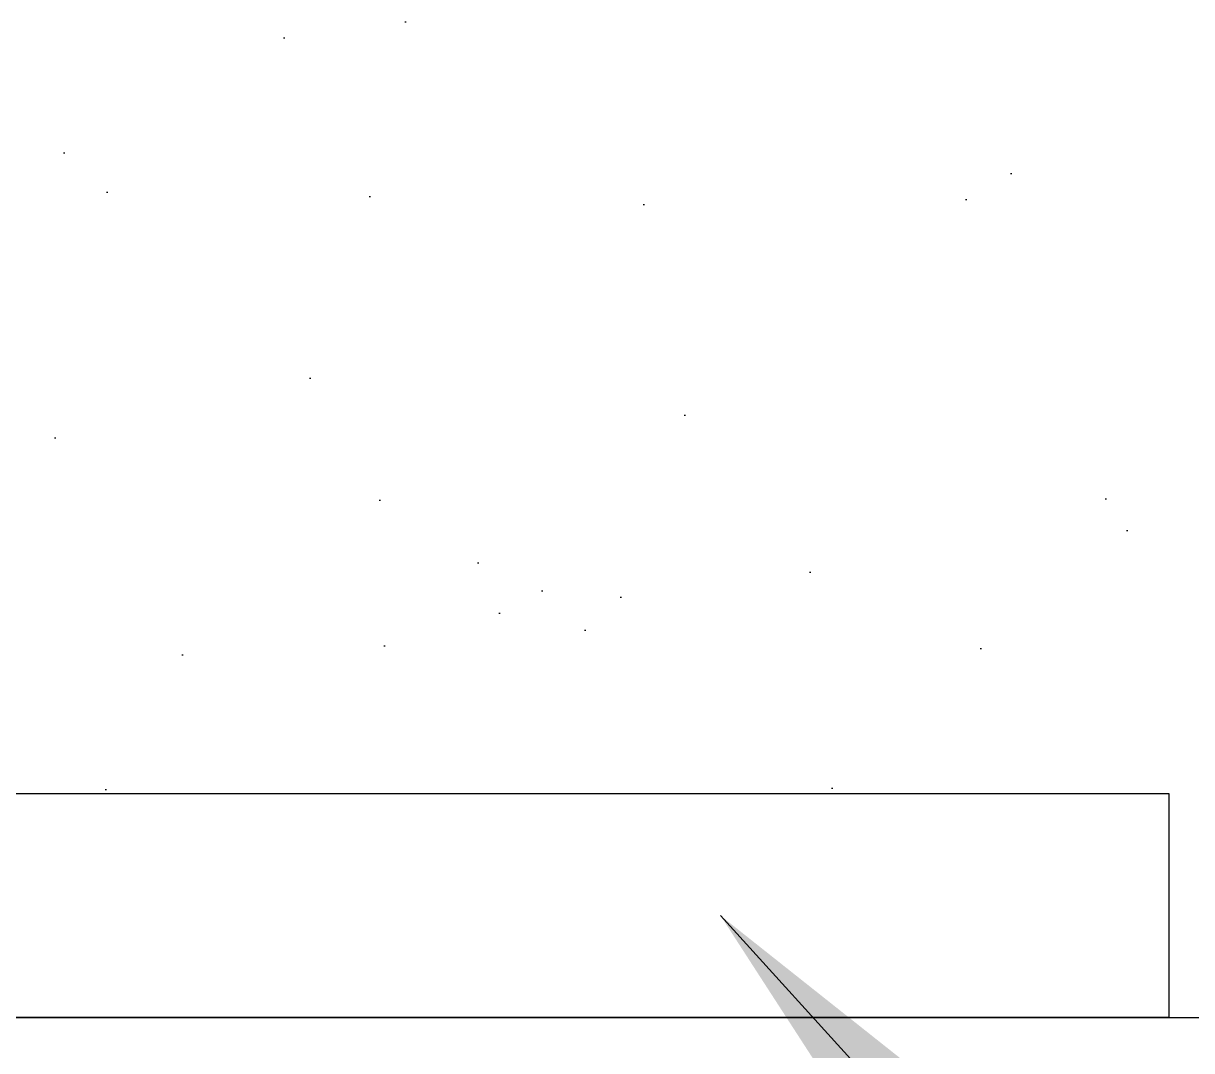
# Model space of a CAD drawing. Header units: inches. Extents: x -2.6 to 42.7, y -8.9 to 1.2.
# Drawn here: x 13.109 to 13.735, y -4.438 to -3.887 of the extents above; entities that cross this region are included whole.
import ezdxf

# ---------------------------------------------------------------- set-up
doc = ezdxf.new("R2010")
doc.units = ezdxf.units.IN
doc.header["$MEASUREMENT"] = 0
for name, color, linetype in [('Conditions', 1, 'Continuous'), ('Metals', 7, 'Continuous'), ('TEXT', 2, 'Continuous')]:
    doc.layers.add(name, color=color, linetype=linetype)
doc.styles.add('ARIAL', font='arial.ttf')
doc.dimstyles.new('Arial', dxfattribs={"dimtxt": 0.25, "dimasz": 0.25, "dimexe": 0.25, "dimexo": 0.25, "dimgap": 0.25, "dimtad": 0, "dimtih": 1, "dimtoh": 1, "dimdec": 4, "dimzin": 3, "dimdsep": 46, "dimlunit": 4, "dimtxsty": 'ARIAL', "dimcen": 0.25, "dimadec": 0, "dimazin": 0, "dimtfac": 1, "dimtdec": 4, "dimtofl": 0, "dimtmove": 0, "dimatfit": 3, "dimfxl": 0, "dimfrac": 2, "dimtolj": 1, "dimtzin": 0, "dimarcsym": 0})

# ---------------------------------------------------------------- blocks, each defined once
blk = doc.blocks.new('Bc55')
blk.add_lwpolyline([(1.38, 0.855), (2.0131, 0.855, -0.659567), (2.03481, 0.8043, 0.192706), (1.905, 0.48), (1.905, 0.12), (0.125, 0.12), (0.125, 0), (2.035, 0), (2.035, 0.16157, -0.671875), (2.06071, 0.17206, 0.430668), (2.7, 0.18339), (2.7, 0.27), (2.64239, 0.27, -2.892356), (2.64239, 0.69), (2.7, 0.69), (2.7, 0.855), (2.75, 0.855), (2.75, 0.98), (1.38, 0.98)], format="xyb", close=True)

msp = doc.modelspace()

# ---------------------------------------------------------------- hatches: boundary and pattern name
at = {"layer": 'Conditions'}
h = msp.add_hatch(dxfattribs=at)
h.set_pattern_fill('AR-CONC', color=256, scale=0.25, style=0)
h.set_pattern_definition([(50, (-3.2627, -11.3013), (1.79315, -0.15688), [0.1875, -2.0625]), (355, (-3.2627, -11.3013), (-0.34688, 1.88048), [0.15, -1.65]), (100.451, (-3.1133, -11.3143), (1.44627, 1.7236), [0.15935, -1.75286]), (46.184, (-3.2627, -10.8013), (2.6681, -0.4138), [0.28125, -3.09375]), (96.636, (-3.0404, -10.8357), (2.33666, 2.4353), [0.23903, -2.62928]), (351.184, (-3.2627, -10.8013), (2.33665, 2.4353), [0.225, -2.475]), (21, (-3.0127, -10.9263), (1.49227, -1.00655), [0.1875, -2.0625]), (326, (-3.0127, -10.9263), (0.60829, 1.81288), [0.15, -1.65]), (71.451, (-2.8884, -11.0101), (2.10056, 0.80633), [0.15935, -1.75286]), (37.5, (-3.2627, -11.30126), (0.0304, 0.832235), [0, -1.63, 0, -1.675, 0, -1.65625]), (7.5, (-3.2627, -11.3013), (0.657674, 0.98603), [0, -0.955, 0, -1.5925, 0, -0.63125]), (327.5, (-3.8202, -11.30126), (1.334556, -0.056387), [0, -0.625, 0, -1.95, 0, -2.5875]), (317.5, (-4.0702, -11.3013), (1.457965, 0.25026), [0, -0.8125, 0, -1.295, 0, -1.8375])])
h.paths.add_polyline_path([(15.0531, -3.38166), (15.02722, -3.38166), (15.02722, -3.43987), (13.97275, -3.43987), (13.97275, -4.41987), (12.87485, -4.41987), (12.869, -4.44755, 0.052126), (12.86799, -4.45717), (12.86799, -4.47054), (12.89199, -4.48347), (12.86799, -4.49639), (12.86799, -4.52808), (12.87944, -4.53425), (12.86799, -4.54041), (12.86799, -4.5721), (12.89199, -4.58503), (12.86799, -4.59795), (12.86799, -4.62965), (12.87944, -4.63581), (12.86799, -4.64197), (12.86799, -4.67367), (12.89199, -4.68659), (12.86799, -4.69952), (12.86799, -4.73121), (12.87944, -4.73737), (12.86799, -4.74354), (12.86799, -4.77523), (12.89199, -4.78815), (12.86799, -4.80108), (12.86799, -4.83277), (12.87944, -4.83893), (12.86799, -4.8451), (12.86799, -4.87679), (12.89199, -4.88972), (12.86799, -4.90264), (12.86799, -4.93433), (12.87944, -4.9405), (12.86799, -4.94666), (12.86799, -4.97835), (12.89199, -4.99128), (12.86799, -5.0042), (12.86799, -5.0359), (12.87944, -5.04206), (12.86799, -5.04822), (12.86799, -5.07992), (12.89199, -5.09284), (12.86799, -5.10577), (12.86799, -5.13746), (12.87944, -5.14362), (12.86799, -5.14979), (12.86799, -5.18148), (12.89199, -5.1944), (12.86799, -5.20733), (12.86799, -5.23902), (12.87944, -5.24518), (12.86799, -5.25135), (12.86799, -5.28304), (12.89199, -5.29597), (12.86799, -5.30889), (12.86799, -5.33277), (12.87944, -5.33893), (12.86799, -5.3451), (12.86799, -5.37679), (12.89199, -5.38972), (12.86799, -5.40264), (12.86799, -5.43433), (12.87944, -5.4405), (12.86799, -5.44666), (12.86799, -5.47835), (12.89199, -5.49128), (12.86799, -5.5042), (12.86799, -5.5359), (12.87944, -5.54206), (12.86799, -5.54822), (12.86799, -5.57992), (12.89199, -5.59284), (12.86799, -5.60577), (12.86799, -5.63746), (12.87944, -5.64362), (12.86799, -5.64979), (12.86799, -5.68148), (12.89199, -5.6944), (12.86799, -5.70733), (12.86799, -5.73902), (12.87944, -5.74518), (12.86799, -5.75135), (12.86799, -5.78304), (12.89199, -5.79597), (12.86799, -5.80889), (12.86799, -5.84058), (12.87944, -5.84675), (12.86799, -5.85291), (12.86799, -5.89344), (12.81597, -6.04196, -0.774123), (12.79552, -6.04196), (12.74349, -5.89344), (12.74349, -5.85967), (12.71949, -5.84675), (12.74349, -5.83382), (12.74349, -5.80213), (12.73205, -5.79597), (12.74349, -5.7898), (12.74349, -5.75811), (12.71949, -5.74518), (12.74349, -5.73226), (12.74349, -5.70057), (12.73205, -5.6944), (12.74349, -5.68824), (12.74349, -5.65655), (12.71949, -5.64362), (12.74349, -5.6307), (12.74349, -5.599), (12.73205, -5.59284), (12.74349, -5.58668), (12.74349, -5.55498), (12.71949, -5.54206), (12.74349, -5.52913), (12.74349, -5.49744), (12.73205, -5.49128), (12.74349, -5.48511), (12.74349, -5.45342), (12.71949, -5.4405), (12.74349, -5.42757), (12.74349, -5.39588), (12.73205, -5.38972), (12.74349, -5.38355), (12.74349, -5.35967), (12.71949, -5.34675), (12.74349, -5.33382), (12.74349, -5.30213), (12.73205, -5.29597), (12.74349, -5.2898), (12.74349, -5.25811), (12.71949, -5.24518), (12.74349, -5.23226), (12.74349, -5.20057), (12.73205, -5.1944), (12.74349, -5.18824), (12.74349, -5.15655), (12.71949, -5.14362), (12.74349, -5.1307), (12.74349, -5.099), (12.73205, -5.09284), (12.74349, -5.08668), (12.74349, -5.05498), (12.71949, -5.04206), (12.74349, -5.02913), (12.74349, -4.99744), (12.73205, -4.99128), (12.74349, -4.98511), (12.74349, -4.95342), (12.71949, -4.9405), (12.74349, -4.92757), (12.74349, -4.89588), (12.73205, -4.88972), (12.74349, -4.88355), (12.74349, -4.85186), (12.71949, -4.83893), (12.74349, -4.82601), (12.74349, -4.79432), (12.73205, -4.78815), (12.74349, -4.78199), (12.74349, -4.7503), (12.71949, -4.73737), (12.74349, -4.72445), (12.74349, -4.69275), (12.73205, -4.68659), (12.74349, -4.68043), (12.74349, -4.64873), (12.71949, -4.63581), (12.74349, -4.62288), (12.74349, -4.59119), (12.73205, -4.58503), (12.74349, -4.57886), (12.74349, -4.54717), (12.71949, -4.53425), (12.74349, -4.52132), (12.74349, -4.48963), (12.73205, -4.48347), (12.74349, -4.4773), (12.74349, -4.45717, 0.052126), (12.74249, -4.44755), (12.73664, -4.41987), (10.97275, -4.41987), (10.97275, -7.43491), (15.03052, -7.43491)])
h.paths.add_polyline_path([(12.79552, -6.04196, 0.041863), (12.7961, -6.04362)], flags=16)
h.paths.add_polyline_path([(14.43912, -4.96052), (15.3982, -4.96052), (15.3982, -5.34405), (14.43912, -5.34405)], flags=9)
h.paths.add_polyline_path([(14.41548, -5.59576), (17.32152, -5.59576), (17.32152, -6.46996), (14.41548, -6.46996)], flags=9)
h = msp.add_hatch(dxfattribs=at)
h.set_pattern_fill('AR-SAND', color=256, scale=0.125, style=0)
h.set_pattern_definition([(37.5, (2.81393, -9.79966), (-0.0078742, 0.240853), [0, -0.19, 0, -0.2125, 0, -0.203125]), (7.5, (2.81393, -9.79966), (0.221222, 0.352768), [0, -0.1025, 0, -0.17125, 0, -0.065625]), (327.5, (2.66018, -9.79966), (0.3892677, 0.0007074), [0, -0.0625, 0, -0.225, 0, -0.29375]), (317.5, (2.66018, -9.79966), (0.375766, 0.1097094), [0, -0.03125, 0, -0.1475, 0, -0.16875])])
h.paths.add_polyline_path([(13.97275, -3.43987), (12.46775, -3.43987), (12.46775, -3.56487), (11.83466, -3.56487, 0.659567), (11.81294, -3.61557, -0.192706), (11.94275, -3.93987), (11.94275, -4.29987), (12.611, -4.29987), (12.611, -4.28112), (12.62133, -4.28112, 0.388879), (12.63254, -4.27085), (12.63833, -4.20464, -0.410563), (12.671, -4.17237), (12.74057, -4.17237), (12.7445, -4.21737), (12.791, -4.21737), (12.79494, -4.17237), (12.8645, -4.17237, -0.410563), (12.89718, -4.20464), (12.90297, -4.27085, 0.388879), (12.91418, -4.28112), (12.9245, -4.28112), (12.9245, -4.29987), (13.72275, -4.29987), (13.72275, -4.41987), (13.97275, -4.41987)])

# ---------------------------------------------------------------- linework, layer by layer
msp.add_line((10.97275, -4.41987), (13.97275, -4.41987), dxfattribs=at)

# ---------------------------------------------------------------- block references
at = {"layer": 'Metals', "xscale": -1}
msp.add_blockref('Bc55', (13.84775, -4.41987), dxfattribs=at)

# ---------------------------------------------------------------- leaders
at = {"layer": 'TEXT'}
msp.add_leader([(13.48241, -4.36529), (14.13628, -5.08552), (14.25162, -5.08552)], dimstyle='Arial', dxfattribs=at)

doc.saveas('drawing.dxf')
